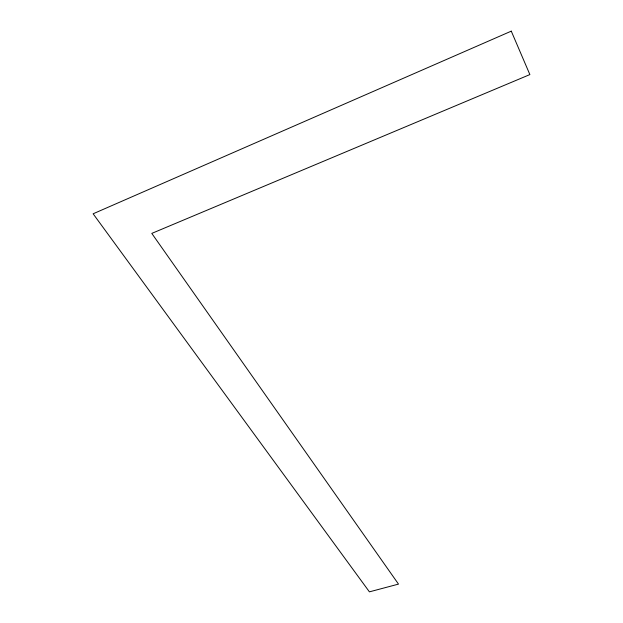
<?xml version="1.0" encoding="UTF-8"?>
<svg xmlns="http://www.w3.org/2000/svg" width="623" height="623" viewBox="0 0 623 623"><rect width="100%" height="100%" fill="white"/><g stroke="black" fill="none" stroke-linecap="round" stroke-linejoin="round"><path stroke-width="0.93" d="M511.273 31.15L93.123 213.79L369.416 591.85L398.502 584.109L151.786 233.399L529.877 74.581L511.273 31.15"/></g></svg>
